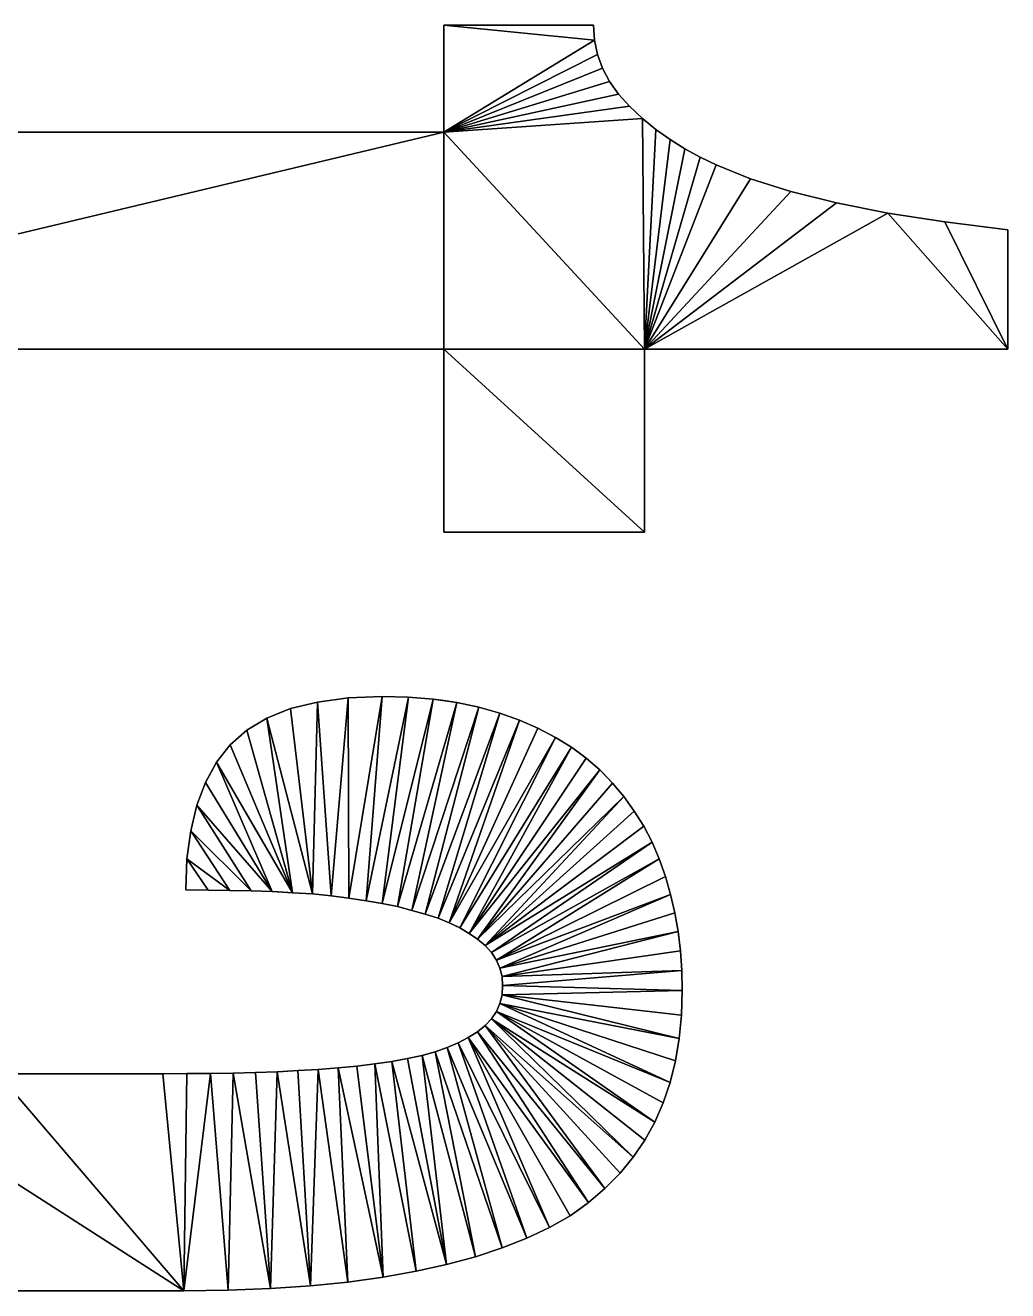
# Model space of a CAD drawing. Header units: inches. Extents: x 62 to 1153, y 3 to 780.
# Drawn here: x 408.685 to 412, y 203.365 to 207.632 of the extents above; entities that cross this region are included whole.
import ezdxf

# ---------------------------------------------------------------- set-up
doc = ezdxf.new("R2010")
doc.units = ezdxf.units.IN
doc.header["$MEASUREMENT"] = 0
doc.layers.add('ConstLine', color=6, linetype='Continuous')
doc.layers.add('ObjLayer', color=2, linetype='Continuous')

msp = doc.modelspace()

# ---------------------------------------------------------------- linework, layer by layer
at = {"layer": 'ConstLine'}
for points in [[(410.6029, 207.6316, 5), (410.6029, 207.6316, 4), (410.0969, 207.6316, 5)], [(410.0969, 207.6316, 4), (410.0969, 207.6316, 5), (410.6029, 207.6316, 4)], [(410.0969, 207.6316, 4), (410.0969, 207.2716, 4), (410.0969, 207.2716, 5)], [(410.0969, 207.6316, 4), (410.0969, 207.2716, 5), (410.0969, 207.6316, 5)], [(410.6029, 207.6316, 5), (410.0969, 207.6316, 5), (410.6059, 207.5816, 5)], [(410.0969, 207.6316, 5), (410.0969, 207.2716, 5), (410.6059, 207.5816, 5)], [(410.6029, 207.6316, 4), (410.6029, 207.6316, 5), (410.6059, 207.5816, 5)], [(410.6029, 207.6316, 4), (410.6059, 207.5816, 5), (410.6059, 207.5816, 4)], [(410.6159, 207.5336, 5), (410.6059, 207.5816, 5), (410.0969, 207.2716, 5)], [(410.6059, 207.5816, 4), (410.6059, 207.5816, 5), (410.6159, 207.5336, 5)], [(410.6059, 207.5816, 4), (410.6159, 207.5336, 5), (410.6159, 207.5336, 4)], [(410.6159, 207.5336, 5), (410.0969, 207.2716, 5), (410.6329, 207.4876, 5)], [(410.6159, 207.5336, 4), (410.6159, 207.5336, 5), (410.6329, 207.4876, 5)], [(410.6159, 207.5336, 4), (410.6329, 207.4876, 5), (410.6329, 207.4876, 4)], [(410.6329, 207.4876, 5), (410.0969, 207.2716, 5), (410.6569, 207.4426, 5)], [(410.6329, 207.4876, 4), (410.6329, 207.4876, 5), (410.6569, 207.4426, 5)], [(410.6329, 207.4876, 4), (410.6569, 207.4426, 5), (410.6569, 207.4426, 4)], [(410.6569, 207.4426, 5), (410.0969, 207.2716, 5), (410.6869, 207.3996, 5)], [(410.6569, 207.4426, 4), (410.6569, 207.4426, 5), (410.6869, 207.3996, 5)], [(410.6569, 207.4426, 4), (410.6869, 207.3996, 5), (410.6869, 207.3996, 4)], [(410.6869, 207.3996, 5), (410.0969, 207.2716, 5), (410.7239, 207.3586, 5)], [(410.6869, 207.3996, 4), (410.6869, 207.3996, 5), (410.7239, 207.3586, 5)], [(410.6869, 207.3996, 4), (410.7239, 207.3586, 5), (410.7239, 207.3586, 4)], [(410.7239, 207.3586, 5), (410.0969, 207.2716, 5), (410.7679, 207.3176, 5)], [(410.7679, 207.3176, 4), (410.7239, 207.3586, 4), (410.7239, 207.3586, 5)], [(410.7679, 207.3176, 4), (410.7239, 207.3586, 5), (410.7679, 207.3176, 5)], [(410.7739, 206.5396, 5), (410.7679, 207.3176, 5), (410.0969, 207.2716, 5)], [(410.8129, 207.2806, 4), (410.7679, 207.3176, 4), (410.7679, 207.3176, 5)], [(410.8129, 207.2806, 4), (410.7679, 207.3176, 5), (410.8129, 207.2806, 5)], [(410.8129, 207.2806, 5), (410.7679, 207.3176, 5), (410.7739, 206.5396, 5)], [(406.9249, 207.2716, 5), (410.0969, 207.2716, 5), (406.9249, 207.2716, 4)], [(410.0969, 207.2716, 4), (406.9249, 207.2716, 4), (410.0969, 207.2716, 5)], [(407.0319, 206.5396, 5), (410.0969, 207.2716, 5), (406.9249, 207.2716, 5)], [(410.0969, 206.5396, 5), (410.0969, 207.2716, 5), (407.0319, 206.5396, 5)], [(410.7739, 206.5396, 5), (410.0969, 207.2716, 5), (410.0969, 206.5396, 5)], [(410.8609, 207.2466, 5), (410.8129, 207.2806, 5), (410.7739, 206.5396, 5)], [(410.8609, 207.2466, 4), (410.8129, 207.2806, 4), (410.8129, 207.2806, 5)], [(410.8609, 207.2466, 4), (410.8129, 207.2806, 5), (410.8609, 207.2466, 5)], [(410.9109, 207.2146, 5), (410.8609, 207.2466, 5), (410.7739, 206.5396, 5)], [(410.9619, 207.1866, 5), (410.9109, 207.2146, 5), (410.7739, 206.5396, 5)], [(410.9109, 207.2146, 4), (410.8609, 207.2466, 4), (410.8609, 207.2466, 5)], [(410.9109, 207.2146, 4), (410.8609, 207.2466, 5), (410.9109, 207.2146, 5)], [(410.9619, 207.1866, 4), (410.9109, 207.2146, 4), (410.9109, 207.2146, 5)], [(410.9619, 207.1866, 4), (410.9109, 207.2146, 5), (410.9619, 207.1866, 5)], [(411.0159, 207.1606, 5), (410.9619, 207.1866, 5), (410.7739, 206.5396, 5)], [(411.0159, 207.1606, 4), (410.9619, 207.1866, 4), (410.9619, 207.1866, 5)], [(411.0159, 207.1606, 4), (410.9619, 207.1866, 5), (411.0159, 207.1606, 5)], [(411.1319, 207.1136, 5), (411.0159, 207.1606, 5), (410.7739, 206.5396, 5)], [(411.1319, 207.1136, 4), (411.0159, 207.1606, 4), (411.0159, 207.1606, 5)], [(411.1319, 207.1136, 4), (411.0159, 207.1606, 5), (411.1319, 207.1136, 5)], [(411.2679, 207.0716, 5), (411.1319, 207.1136, 5), (410.7739, 206.5396, 5)], [(411.2679, 207.0716, 4), (411.1319, 207.1136, 4), (411.1319, 207.1136, 5)], [(411.2679, 207.0716, 4), (411.1319, 207.1136, 5), (411.2679, 207.0716, 5)], [(411.4219, 207.0326, 5), (411.2679, 207.0716, 5), (410.7739, 206.5396, 5)], [(411.4219, 207.0326, 4), (411.2679, 207.0716, 4), (411.2679, 207.0716, 5)], [(411.4219, 207.0326, 4), (411.2679, 207.0716, 5), (411.4219, 207.0326, 5)], [(411.5959, 206.9986, 5), (411.4219, 207.0326, 5), (410.7739, 206.5396, 5)], [(411.9999, 206.5396, 5), (411.5959, 206.9986, 5), (410.7739, 206.5396, 5)], [(411.5959, 206.9986, 4), (411.4219, 207.0326, 4), (411.4219, 207.0326, 5)], [(411.5959, 206.9986, 4), (411.4219, 207.0326, 5), (411.5959, 206.9986, 5)], [(411.7879, 206.9686, 4), (411.5959, 206.9986, 4), (411.5959, 206.9986, 5)], [(411.7879, 206.9686, 4), (411.5959, 206.9986, 5), (411.7879, 206.9686, 5)], [(411.7879, 206.9686, 5), (411.5959, 206.9986, 5), (411.9999, 206.5396, 5)], [(411.9999, 206.9416, 4), (411.7879, 206.9686, 4), (411.7879, 206.9686, 5)], [(411.9999, 206.9416, 4), (411.7879, 206.9686, 5), (411.9999, 206.9416, 5)], [(411.9999, 206.5396, 5), (411.9999, 206.9416, 5), (411.7879, 206.9686, 5)], [(411.9999, 206.9416, 4), (411.9999, 206.9416, 5), (411.9999, 206.5396, 5)], [(411.9999, 206.9416, 4), (411.9999, 206.5396, 5), (411.9999, 206.5396, 4)], [(410.0969, 206.5396, 4), (410.0969, 206.5396, 5), (407.0319, 206.5396, 5)], [(407.0319, 206.5396, 5), (407.0319, 206.5396, 4), (410.0969, 206.5396, 4)], [(410.0969, 205.9226, 5), (410.0969, 206.5396, 5), (410.0969, 205.9226, 4)], [(410.0969, 206.5396, 4), (410.0969, 205.9226, 4), (410.0969, 206.5396, 5)], [(410.0969, 206.5396, 5), (410.0969, 205.9226, 5), (410.7739, 205.9226, 5)], [(410.7739, 205.9226, 5), (410.7739, 206.5396, 5), (410.0969, 206.5396, 5)], [(410.7739, 206.5396, 4), (411.9999, 206.5396, 4), (411.9999, 206.5396, 5)], [(410.7739, 206.5396, 4), (411.9999, 206.5396, 5), (410.7739, 206.5396, 5)], [(410.7739, 206.5396, 4), (410.7739, 206.5396, 5), (410.7739, 205.9226, 5)], [(410.7739, 206.5396, 4), (410.7739, 205.9226, 5), (410.7739, 205.9226, 4)], [(410.7739, 205.9226, 4), (410.7739, 205.9226, 5), (410.0969, 205.9226, 5)], [(410.0969, 205.9226, 5), (410.0969, 205.9226, 4), (410.7739, 205.9226, 4)], [(409.6709, 205.3496, 4), (409.5799, 205.3276, 4), (409.5799, 205.3276, 5)], [(409.6709, 205.3496, 4), (409.5799, 205.3276, 5), (409.6709, 205.3496, 5)], [(409.5799, 205.3276, 5), (409.6549, 204.7026, 5), (409.6709, 205.3496, 5)], [(409.6549, 204.7026, 5), (409.7169, 204.6966, 5), (409.6709, 205.3496, 5)], [(409.7749, 205.3636, 4), (409.6709, 205.3496, 4), (409.6709, 205.3496, 5)], [(409.7749, 205.3636, 4), (409.6709, 205.3496, 5), (409.7749, 205.3636, 5)], [(409.6709, 205.3496, 5), (409.7169, 204.6966, 5), (409.7749, 205.3636, 5)], [(409.7169, 204.6966, 5), (409.7769, 204.6886, 5), (409.7749, 205.3636, 5)], [(409.8899, 205.3686, 4), (409.7749, 205.3636, 4), (409.7749, 205.3636, 5)], [(409.8899, 205.3686, 4), (409.7749, 205.3636, 5), (409.8899, 205.3686, 5)], [(409.8899, 205.3686, 5), (409.7749, 205.3636, 5), (409.7769, 204.6886, 5)], [(409.7769, 204.6886, 5), (409.8349, 204.6796, 5), (409.8899, 205.3686, 5)], [(409.9779, 205.3656, 5), (409.8899, 205.3686, 5), (409.8349, 204.6796, 5)], [(409.8349, 204.6796, 5), (409.8889, 204.6706, 5), (409.9779, 205.3656, 5)], [(410.0619, 205.3596, 5), (409.9779, 205.3656, 5), (409.8889, 204.6706, 5)], [(409.8889, 204.6706, 5), (409.9409, 204.6596, 5), (410.0619, 205.3596, 5)], [(409.9779, 205.3656, 4), (409.8899, 205.3686, 4), (409.8899, 205.3686, 5)], [(409.9779, 205.3656, 4), (409.8899, 205.3686, 5), (409.9779, 205.3656, 5)], [(410.1409, 205.3486, 5), (410.0619, 205.3596, 5), (409.9409, 204.6596, 5)], [(409.9409, 204.6596, 5), (409.9899, 204.6466, 5), (410.1409, 205.3486, 5)], [(410.0619, 205.3596, 4), (409.9779, 205.3656, 4), (409.9779, 205.3656, 5)], [(410.0619, 205.3596, 4), (409.9779, 205.3656, 5), (410.0619, 205.3596, 5)], [(410.2159, 205.3326, 5), (410.1409, 205.3486, 5), (409.9899, 204.6466, 5)], [(409.9899, 204.6466, 5), (410.0349, 204.6346, 5), (410.2159, 205.3326, 5)], [(410.2869, 205.3126, 5), (410.2159, 205.3326, 5), (410.0349, 204.6346, 5)], [(410.0969, 205.3548, 4), (410.0619, 205.3596, 4), (410.0619, 205.3596, 5)], [(410.0619, 205.3596, 5), (410.1409, 205.3486, 5), (410.0969, 205.3548, 4)], [(410.1409, 205.3486, 4), (410.0969, 205.3548, 4), (410.1409, 205.3486, 5)], [(410.2159, 205.3326, 4), (410.1409, 205.3486, 4), (410.1409, 205.3486, 5)], [(410.2159, 205.3326, 4), (410.1409, 205.3486, 5), (410.2159, 205.3326, 5)], [(410.2869, 205.3126, 4), (410.2159, 205.3326, 4), (410.2159, 205.3326, 5)], [(410.2869, 205.3126, 4), (410.2159, 205.3326, 5), (410.2869, 205.3126, 5)], [(409.4999, 205.2956, 4), (409.4329, 205.2546, 4), (409.4329, 205.2546, 5)], [(409.4999, 205.2956, 4), (409.4329, 205.2546, 5), (409.4999, 205.2956, 5)], [(409.4999, 205.2956, 5), (409.4329, 205.2546, 5), (409.5869, 204.7066, 5)], [(409.5389, 205.3112, 4), (409.4999, 205.2956, 5), (409.5799, 205.3276, 5)], [(409.5799, 205.3276, 5), (409.4999, 205.2956, 5), (409.6549, 204.7026, 5)], [(409.5389, 205.3112, 4), (409.4999, 205.2956, 4), (409.4999, 205.2956, 5)], [(409.5869, 204.7066, 5), (409.6549, 204.7026, 5), (409.4999, 205.2956, 5)], [(409.5799, 205.3276, 4), (409.5389, 205.3112, 4), (409.5799, 205.3276, 5)], [(410.0349, 204.6346, 5), (410.0779, 204.6206, 5), (410.2869, 205.3126, 5)], [(410.3529, 205.2886, 5), (410.2869, 205.3126, 5), (410.0779, 204.6206, 5)], [(410.0779, 204.6206, 5), (410.1159, 204.6056, 5), (410.3529, 205.2886, 5)], [(410.4149, 205.2616, 5), (410.3529, 205.2886, 5), (410.1159, 204.6056, 5)], [(410.3529, 205.2886, 4), (410.2869, 205.3126, 4), (410.2869, 205.3126, 5)], [(410.3529, 205.2886, 4), (410.2869, 205.3126, 5), (410.3529, 205.2886, 5)], [(410.4149, 205.2616, 4), (410.3529, 205.2886, 4), (410.3529, 205.2886, 5)], [(410.4149, 205.2616, 4), (410.3529, 205.2886, 5), (410.4149, 205.2616, 5)], [(409.4329, 205.2546, 4), (409.3769, 205.2056, 4), (409.3769, 205.2056, 5)], [(409.4329, 205.2546, 4), (409.3769, 205.2056, 5), (409.4329, 205.2546, 5)], [(409.4329, 205.2546, 5), (409.3769, 205.2056, 5), (409.5869, 204.7066, 5)], [(410.4739, 205.2306, 5), (410.4149, 205.2616, 5), (410.1159, 204.6056, 5)], [(410.4739, 205.2306, 4), (410.4149, 205.2616, 4), (410.4149, 205.2616, 5)], [(410.4739, 205.2306, 4), (410.4149, 205.2616, 5), (410.4739, 205.2306, 5)], [(409.3769, 205.2056, 4), (409.3309, 205.1466, 4), (409.3309, 205.1466, 5)], [(409.3769, 205.2056, 4), (409.3309, 205.1466, 5), (409.3769, 205.2056, 5)], [(409.3769, 205.2056, 5), (409.3309, 205.1466, 5), (409.5869, 204.7066, 5)], [(410.1159, 204.6056, 5), (410.1509, 204.5886, 5), (410.4739, 205.2306, 5)], [(410.5279, 205.1976, 5), (410.4739, 205.2306, 5), (410.1509, 204.5886, 5)], [(410.5279, 205.1976, 4), (410.4739, 205.2306, 4), (410.4739, 205.2306, 5)], [(410.5279, 205.1976, 4), (410.4739, 205.2306, 5), (410.5279, 205.1976, 5)], [(410.1509, 204.5886, 5), (410.1829, 204.5696, 5), (410.5279, 205.1976, 5)], [(410.5779, 205.1606, 5), (410.5279, 205.1976, 5), (410.1829, 204.5696, 5)], [(410.6239, 205.1206, 5), (410.5779, 205.1606, 5), (410.1829, 204.5696, 5)], [(410.5629, 205.1717, 4), (410.5279, 205.1976, 4), (410.5279, 205.1976, 5)], [(410.5629, 205.1717, 4), (410.5279, 205.1976, 5), (410.5779, 205.1606, 5)], [(410.5779, 205.1606, 4), (410.5629, 205.1717, 4), (410.5779, 205.1606, 5)], [(410.6239, 205.1206, 4), (410.5779, 205.1606, 4), (410.5779, 205.1606, 5)], [(410.6239, 205.1206, 4), (410.5779, 205.1606, 5), (410.6239, 205.1206, 5)], [(409.2939, 205.0786, 5), (409.3309, 205.1466, 5), (409.3124, 205.1126, 4)], [(409.3309, 205.1466, 5), (409.2939, 205.0786, 5), (409.5179, 204.7106, 5)], [(409.3309, 205.1466, 4), (409.3124, 205.1126, 4), (409.3309, 205.1466, 5)], [(409.5179, 204.7106, 5), (409.5869, 204.7066, 5), (409.3309, 205.1466, 5)], [(410.1829, 204.5696, 5), (410.2109, 204.5496, 5), (410.6239, 205.1206, 5)], [(410.6669, 205.0766, 5), (410.6239, 205.1206, 5), (410.2109, 204.5496, 5)], [(410.6239, 205.1206, 4), (410.6239, 205.1206, 5), (410.6317, 205.1126, 4)], [(410.6239, 205.1206, 5), (410.6669, 205.0766, 5), (410.6317, 205.1126, 4)], [(409.2939, 205.0786, 4), (409.2639, 205.0016, 4), (409.2639, 205.0016, 5)], [(409.2939, 205.0786, 4), (409.2639, 205.0016, 5), (409.2939, 205.0786, 5)], [(409.2939, 205.0786, 5), (409.2639, 205.0016, 5), (409.5179, 204.7106, 5)], [(409.3124, 205.1126, 4), (409.2939, 205.0786, 4), (409.2939, 205.0786, 5)], [(410.7049, 205.0306, 5), (410.6669, 205.0766, 5), (410.2109, 204.5496, 5)], [(410.6669, 205.0766, 4), (410.6317, 205.1126, 4), (410.6669, 205.0766, 5)], [(410.6669, 205.0766, 4), (410.6669, 205.0766, 5), (410.7049, 205.0306, 5)], [(410.6669, 205.0766, 4), (410.7049, 205.0306, 5), (410.7049, 205.0306, 4)], [(410.2109, 204.5496, 5), (410.2369, 204.5286, 5), (410.7049, 205.0306, 5)], [(410.7399, 204.9816, 5), (410.7049, 205.0306, 5), (410.2369, 204.5286, 5)], [(410.7049, 205.0306, 4), (410.7049, 205.0306, 5), (410.7399, 204.9816, 5)], [(410.7049, 205.0306, 4), (410.7399, 204.9816, 5), (410.7399, 204.9816, 4)], [(409.2639, 205.0016, 4), (409.2439, 204.9156, 4), (409.2439, 204.9156, 5)], [(409.2639, 205.0016, 4), (409.2439, 204.9156, 5), (409.2639, 205.0016, 5)], [(409.2639, 205.0016, 5), (409.2439, 204.9156, 5), (409.4479, 204.7126, 5)], [(409.4479, 204.7126, 5), (409.5179, 204.7106, 5), (409.2639, 205.0016, 5)], [(410.7719, 204.9306, 5), (410.7399, 204.9816, 5), (410.2369, 204.5286, 5)], [(410.7399, 204.9816, 4), (410.7399, 204.9816, 5), (410.7719, 204.9306, 5)], [(410.7399, 204.9816, 4), (410.7719, 204.9306, 5), (410.7719, 204.9306, 4)], [(409.2439, 204.9156, 4), (409.2309, 204.8206, 4), (409.2309, 204.8206, 5)], [(409.2439, 204.9156, 4), (409.2309, 204.8206, 5), (409.2439, 204.9156, 5)], [(409.2439, 204.9156, 5), (409.2309, 204.8206, 5), (409.3759, 204.7146, 5)], [(409.3759, 204.7146, 5), (409.4479, 204.7126, 5), (409.2439, 204.9156, 5)], [(410.7999, 204.8766, 5), (410.7719, 204.9306, 5), (410.2369, 204.5286, 5)], [(410.7719, 204.9306, 4), (410.7719, 204.9306, 5), (410.7999, 204.8766, 5)], [(410.7719, 204.9306, 4), (410.7999, 204.8766, 5), (410.7999, 204.8766, 4)], [(410.2369, 204.5286, 5), (410.2579, 204.5046, 5), (410.7999, 204.8766, 5)], [(410.8239, 204.8206, 5), (410.7999, 204.8766, 5), (410.2579, 204.5046, 5)], [(410.7999, 204.8766, 4), (410.7999, 204.8766, 5), (410.8239, 204.8206, 5)], [(410.7999, 204.8766, 4), (410.8239, 204.8206, 5), (410.8239, 204.8206, 4)], [(409.2309, 204.8206, 4), (409.2269, 204.7166, 4), (409.2269, 204.7166, 5)], [(409.2309, 204.8206, 4), (409.2269, 204.7166, 5), (409.2309, 204.8206, 5)], [(409.2269, 204.7166, 5), (409.3019, 204.7156, 5), (409.2309, 204.8206, 5)], [(409.3019, 204.7156, 5), (409.3759, 204.7146, 5), (409.2309, 204.8206, 5)], [(410.2579, 204.5046, 5), (410.2749, 204.4796, 5), (410.8239, 204.8206, 5)], [(410.8449, 204.7616, 5), (410.8239, 204.8206, 5), (410.2749, 204.4796, 5)], [(410.8239, 204.8206, 4), (410.8239, 204.8206, 5), (410.8449, 204.7616, 5)], [(410.8239, 204.8206, 4), (410.8449, 204.7616, 5), (410.8449, 204.7616, 4)], [(410.8619, 204.7006, 5), (410.8449, 204.7616, 5), (410.2749, 204.4796, 5)], [(410.8449, 204.7616, 4), (410.8449, 204.7616, 5), (410.8619, 204.7006, 5)], [(410.8449, 204.7616, 4), (410.8619, 204.7006, 5), (410.8619, 204.7006, 4)], [(409.3019, 204.7156, 4), (409.3019, 204.7156, 5), (409.2269, 204.7166, 5)], [(409.3019, 204.7156, 4), (409.2269, 204.7166, 5), (409.2269, 204.7166, 4)], [(409.3759, 204.7146, 4), (409.3759, 204.7146, 5), (409.3019, 204.7156, 5)], [(409.3759, 204.7146, 4), (409.3019, 204.7156, 5), (409.3019, 204.7156, 4)], [(409.4479, 204.7126, 4), (409.4479, 204.7126, 5), (409.3759, 204.7146, 5)], [(409.4479, 204.7126, 4), (409.3759, 204.7146, 5), (409.3759, 204.7146, 4)], [(409.5179, 204.7106, 4), (409.5179, 204.7106, 5), (409.4479, 204.7126, 5)], [(409.5179, 204.7106, 4), (409.4479, 204.7126, 5), (409.4479, 204.7126, 4)], [(409.5179, 204.7106, 4), (409.5389, 204.7094, 4), (409.5179, 204.7106, 5)], [(409.5869, 204.7066, 5), (409.5179, 204.7106, 5), (409.5389, 204.7094, 4)], [(409.5869, 204.7066, 4), (409.5869, 204.7066, 5), (409.5389, 204.7094, 4)], [(409.6549, 204.7026, 4), (409.6549, 204.7026, 5), (409.5869, 204.7066, 5)], [(409.6549, 204.7026, 4), (409.5869, 204.7066, 5), (409.5869, 204.7066, 4)], [(409.7169, 204.6966, 4), (409.7169, 204.6966, 5), (409.6549, 204.7026, 5)], [(409.7169, 204.6966, 4), (409.6549, 204.7026, 5), (409.6549, 204.7026, 4)], [(409.7769, 204.6886, 4), (409.7769, 204.6886, 5), (409.7169, 204.6966, 5)], [(409.7769, 204.6886, 4), (409.7169, 204.6966, 5), (409.7169, 204.6966, 4)], [(409.8349, 204.6796, 4), (409.8349, 204.6796, 5), (409.7769, 204.6886, 5)], [(409.8349, 204.6796, 4), (409.7769, 204.6886, 5), (409.7769, 204.6886, 4)], [(410.2749, 204.4796, 5), (410.2869, 204.4526, 5), (410.8619, 204.7006, 5)], [(410.8619, 204.7006, 5), (410.2869, 204.4526, 5), (410.8769, 204.6386, 5)], [(410.8619, 204.7006, 4), (410.8619, 204.7006, 5), (410.8769, 204.6386, 5)], [(410.8619, 204.7006, 4), (410.8769, 204.6386, 5), (410.8769, 204.6386, 4)], [(409.8889, 204.6706, 4), (409.8889, 204.6706, 5), (409.8349, 204.6796, 5)], [(409.8889, 204.6706, 4), (409.8349, 204.6796, 5), (409.8349, 204.6796, 4)], [(409.9409, 204.6596, 4), (409.9409, 204.6596, 5), (409.8889, 204.6706, 5)], [(409.9409, 204.6596, 4), (409.8889, 204.6706, 5), (409.8889, 204.6706, 4)], [(409.9899, 204.6466, 4), (409.9899, 204.6466, 5), (409.9409, 204.6596, 5)], [(409.9899, 204.6466, 4), (409.9409, 204.6596, 5), (409.9409, 204.6596, 4)], [(410.0349, 204.6346, 4), (410.0349, 204.6346, 5), (409.9899, 204.6466, 5)], [(410.0349, 204.6346, 4), (409.9899, 204.6466, 5), (409.9899, 204.6466, 4)], [(410.0779, 204.6206, 4), (410.0779, 204.6206, 5), (410.0349, 204.6346, 5)], [(410.0779, 204.6206, 4), (410.0349, 204.6346, 5), (410.0349, 204.6346, 4)], [(410.1159, 204.6056, 4), (410.1159, 204.6056, 5), (410.0779, 204.6206, 5)], [(410.1159, 204.6056, 4), (410.0779, 204.6206, 5), (410.0779, 204.6206, 4)], [(410.1159, 204.6056, 4), (410.1261, 204.6006, 4), (410.1159, 204.6056, 5)], [(410.1509, 204.5886, 5), (410.1159, 204.6056, 5), (410.1261, 204.6006, 4)], [(410.8879, 204.5756, 5), (410.8769, 204.6386, 5), (410.2869, 204.4526, 5)], [(410.8769, 204.6386, 4), (410.8769, 204.6386, 5), (410.8835, 204.6006, 4)], [(410.8769, 204.6386, 5), (410.8879, 204.5756, 5), (410.8835, 204.6006, 4)], [(410.1509, 204.5886, 4), (410.1509, 204.5886, 5), (410.1261, 204.6006, 4)], [(410.1829, 204.5696, 4), (410.1829, 204.5696, 5), (410.1509, 204.5886, 5)], [(410.1829, 204.5696, 4), (410.1509, 204.5886, 5), (410.1509, 204.5886, 4)], [(410.1829, 204.5696, 5), (410.1829, 204.5696, 4), (410.2109, 204.5496, 5)], [(410.2109, 204.5496, 5), (410.1829, 204.5696, 4), (410.2109, 204.5496, 4)], [(410.2939, 204.4246, 5), (410.8879, 204.5756, 5), (410.2869, 204.4526, 5)], [(410.8959, 204.5106, 5), (410.8879, 204.5756, 5), (410.2939, 204.4246, 5)], [(410.8879, 204.5756, 4), (410.8835, 204.6006, 4), (410.8879, 204.5756, 5)], [(410.8879, 204.5756, 4), (410.8879, 204.5756, 5), (410.8959, 204.5106, 5)], [(410.8879, 204.5756, 4), (410.8959, 204.5106, 5), (410.8959, 204.5106, 4)], [(410.2369, 204.5286, 5), (410.2109, 204.5496, 5), (410.2109, 204.5496, 4)], [(410.2369, 204.5286, 4), (410.2369, 204.5286, 5), (410.2109, 204.5496, 4)], [(410.2579, 204.5046, 5), (410.2369, 204.5286, 5), (410.2579, 204.5046, 4)], [(410.2369, 204.5286, 4), (410.2579, 204.5046, 4), (410.2369, 204.5286, 5)], [(410.2749, 204.4796, 4), (410.2749, 204.4796, 5), (410.2579, 204.5046, 5)], [(410.2579, 204.5046, 4), (410.2749, 204.4796, 4), (410.2579, 204.5046, 5)], [(410.2749, 204.4796, 4), (410.2869, 204.4526, 5), (410.2749, 204.4796, 5)], [(410.2749, 204.4796, 4), (410.2869, 204.4526, 4), (410.2869, 204.4526, 5)], [(410.8959, 204.5106, 5), (410.2939, 204.4246, 5), (410.8999, 204.4446, 5)], [(410.8959, 204.5106, 4), (410.8959, 204.5106, 5), (410.8999, 204.4446, 5)], [(410.8959, 204.5106, 4), (410.8999, 204.4446, 5), (410.8999, 204.4446, 4)], [(410.2939, 204.4246, 5), (410.2869, 204.4526, 5), (410.2939, 204.4246, 4)], [(410.2869, 204.4526, 4), (410.2939, 204.4246, 4), (410.2869, 204.4526, 5)], [(410.2959, 204.3936, 5), (410.8999, 204.4446, 5), (410.2939, 204.4246, 5)], [(410.8999, 204.4446, 5), (410.2959, 204.3936, 5), (410.9019, 204.3766, 5)], [(410.8999, 204.4446, 4), (410.8999, 204.4446, 5), (410.9019, 204.3766, 5)], [(410.8999, 204.4446, 4), (410.9019, 204.3766, 5), (410.9019, 204.3766, 4)], [(410.2959, 204.3936, 4), (410.2959, 204.3936, 5), (410.2939, 204.4246, 5)], [(410.2939, 204.4246, 4), (410.2959, 204.3936, 4), (410.2939, 204.4246, 5)], [(410.2939, 204.3626, 5), (410.2959, 204.3936, 5), (410.2939, 204.3626, 4)], [(410.2959, 204.3936, 4), (410.2939, 204.3626, 4), (410.2959, 204.3936, 5)], [(410.2939, 204.3626, 5), (410.9019, 204.3766, 5), (410.2959, 204.3936, 5)], [(410.2939, 204.3626, 5), (410.2895, 204.3446, 4), (410.2869, 204.3336, 5)], [(410.2939, 204.3626, 5), (410.2869, 204.3336, 5), (410.8919, 204.2146, 5)], [(410.2939, 204.3626, 4), (410.2895, 204.3446, 4), (410.2939, 204.3626, 5)], [(410.9019, 204.3766, 5), (410.2939, 204.3626, 5), (410.8989, 204.2936, 5)], [(410.8989, 204.2936, 5), (410.2939, 204.3626, 5), (410.8919, 204.2146, 5)], [(410.9019, 204.3766, 4), (410.9019, 204.3766, 5), (410.8989, 204.2936, 5)], [(410.9019, 204.3766, 4), (410.8989, 204.2936, 5), (410.8989, 204.2936, 4)], [(410.2749, 204.3066, 4), (410.2579, 204.2816, 5), (410.2749, 204.3066, 5)], [(410.2749, 204.3066, 4), (410.2579, 204.2816, 4), (410.2579, 204.2816, 5)], [(410.2579, 204.2816, 5), (410.8089, 203.9326, 5), (410.2749, 204.3066, 5)], [(410.2869, 204.3336, 5), (410.2869, 204.3336, 4), (410.2749, 204.3066, 5)], [(410.2749, 204.3066, 4), (410.2749, 204.3066, 5), (410.2869, 204.3336, 4)], [(410.2869, 204.3336, 5), (410.2749, 204.3066, 5), (410.8609, 204.0666, 5)], [(410.8379, 203.9986, 5), (410.2749, 204.3066, 5), (410.8089, 203.9326, 5)], [(410.8609, 204.0666, 5), (410.2749, 204.3066, 5), (410.8379, 203.9986, 5)], [(410.2869, 204.3336, 4), (410.2869, 204.3336, 5), (410.2895, 204.3446, 4)], [(410.8789, 204.1396, 5), (410.8919, 204.2146, 5), (410.2869, 204.3336, 5)], [(410.8609, 204.0666, 5), (410.8789, 204.1396, 5), (410.2869, 204.3336, 5)], [(410.2369, 204.2586, 4), (410.2369, 204.2586, 5), (410.2579, 204.2816, 5)], [(410.2579, 204.2816, 4), (410.2369, 204.2586, 4), (410.2579, 204.2816, 5)], [(410.2369, 204.2586, 5), (410.7359, 203.8146, 5), (410.2579, 204.2816, 5)], [(410.7759, 203.8726, 5), (410.2579, 204.2816, 5), (410.7359, 203.8146, 5)], [(410.8089, 203.9326, 5), (410.2579, 204.2816, 5), (410.7759, 203.8726, 5)], [(410.8989, 204.2936, 4), (410.8989, 204.2936, 5), (410.8919, 204.2146, 5)], [(410.8989, 204.2936, 4), (410.8919, 204.2146, 5), (410.8919, 204.2146, 4)], [(410.1459, 204.2006, 4), (410.1459, 204.2006, 5), (410.1799, 204.2186, 5)], [(410.1799, 204.2186, 4), (410.1459, 204.2006, 4), (410.1799, 204.2186, 5)], [(410.1799, 204.2186, 5), (410.1459, 204.2006, 5), (410.4539, 203.5776, 5)], [(410.2109, 204.2376, 4), (410.1799, 204.2186, 5), (410.2109, 204.2376, 5)], [(410.1799, 204.2186, 5), (410.2109, 204.2376, 4), (410.1799, 204.2186, 4)], [(410.2109, 204.2376, 5), (410.1799, 204.2186, 5), (410.5859, 203.6616, 5)], [(410.4539, 203.5776, 5), (410.5239, 203.6176, 5), (410.1799, 204.2186, 5)], [(410.5239, 203.6176, 5), (410.5859, 203.6616, 5), (410.1799, 204.2186, 5)], [(410.2369, 204.2586, 4), (410.2109, 204.2376, 4), (410.2369, 204.2586, 5)], [(410.2109, 204.2376, 5), (410.2369, 204.2586, 5), (410.2109, 204.2376, 4)], [(410.2369, 204.2586, 5), (410.2109, 204.2376, 5), (410.6409, 203.7096, 5)], [(410.5859, 203.6616, 5), (410.6409, 203.7096, 5), (410.2109, 204.2376, 5)], [(410.7359, 203.8146, 5), (410.2369, 204.2586, 5), (410.6919, 203.7606, 5)], [(410.6409, 203.7096, 5), (410.6919, 203.7606, 5), (410.2369, 204.2586, 5)], [(410.1089, 204.1846, 4), (410.0679, 204.1706, 5), (410.1089, 204.1846, 5)], [(410.1089, 204.1846, 4), (410.0679, 204.1706, 4), (410.0679, 204.1706, 5)], [(410.1089, 204.1846, 5), (410.0679, 204.1706, 5), (410.2939, 203.5086, 5)], [(410.1459, 204.2006, 4), (410.1089, 204.1846, 4), (410.1459, 204.2006, 5)], [(410.1089, 204.1846, 5), (410.1459, 204.2006, 5), (410.1089, 204.1846, 4)], [(410.1459, 204.2006, 5), (410.1089, 204.1846, 5), (410.3779, 203.5416, 5)], [(410.2939, 203.5086, 5), (410.3779, 203.5416, 5), (410.1089, 204.1846, 5)], [(410.3779, 203.5416, 5), (410.4539, 203.5776, 5), (410.1459, 204.2006, 5)], [(410.8919, 204.2146, 4), (410.8919, 204.2146, 5), (410.8789, 204.1396, 5)], [(410.8919, 204.2146, 4), (410.8789, 204.1396, 5), (410.8789, 204.1396, 4)], [(409.9219, 204.1376, 4), (409.8649, 204.1296, 4), (409.8649, 204.1296, 5)], [(409.9219, 204.1376, 4), (409.8649, 204.1296, 5), (409.9219, 204.1376, 5)], [(409.9219, 204.1376, 5), (409.8649, 204.1296, 5), (410.0039, 203.4306, 5)], [(409.9749, 204.1476, 4), (409.9219, 204.1376, 4), (409.9219, 204.1376, 5)], [(409.9749, 204.1476, 4), (409.9219, 204.1376, 5), (409.9749, 204.1476, 5)], [(409.9749, 204.1476, 5), (409.9219, 204.1376, 5), (410.1069, 203.4526, 5)], [(410.0039, 203.4306, 5), (410.1069, 203.4526, 5), (409.9219, 204.1376, 5)], [(410.0239, 204.1576, 4), (409.9749, 204.1476, 4), (409.9749, 204.1476, 5)], [(410.0239, 204.1576, 4), (409.9749, 204.1476, 5), (410.0239, 204.1576, 5)], [(410.0239, 204.1576, 5), (409.9749, 204.1476, 5), (410.1069, 203.4526, 5)], [(410.0239, 204.1576, 5), (410.0679, 204.1706, 5), (410.0509, 204.1656, 4)], [(410.0679, 204.1706, 5), (410.0239, 204.1576, 5), (410.2039, 203.4786, 5)], [(410.0239, 204.1576, 4), (410.0239, 204.1576, 5), (410.0509, 204.1656, 4)], [(410.1069, 203.4526, 5), (410.2039, 203.4786, 5), (410.0239, 204.1576, 5)], [(410.0679, 204.1706, 4), (410.0509, 204.1656, 4), (410.0679, 204.1706, 5)], [(410.2039, 203.4786, 5), (410.2939, 203.5086, 5), (410.0679, 204.1706, 5)], [(410.8609, 204.0666, 5), (410.8663, 204.0886, 4), (410.8789, 204.1396, 5)], [(410.8789, 204.1396, 4), (410.8789, 204.1396, 5), (410.8663, 204.0886, 4)], [(406.6969, 203.3646, 5), (409.2199, 203.3646, 5), (408.0789, 204.0956, 5)], [(408.5929, 204.0956, 5), (408.0789, 204.0956, 5), (409.2199, 203.3646, 5)], [(409.1489, 204.0956, 4), (408.5929, 204.0956, 4), (408.5929, 204.0956, 5)], [(409.1489, 204.0956, 4), (408.5929, 204.0956, 5), (409.1489, 204.0956, 5)], [(409.1489, 204.0956, 5), (408.5929, 204.0956, 5), (409.2199, 203.3646, 5)], [(409.2309, 204.0966, 4), (409.1489, 204.0956, 4), (409.1489, 204.0956, 5)], [(409.2309, 204.0966, 4), (409.1489, 204.0956, 5), (409.2309, 204.0966, 5)], [(409.2309, 204.0966, 5), (409.1489, 204.0956, 5), (409.2199, 203.3646, 5)], [(409.2199, 203.3646, 5), (409.3699, 203.3666, 5), (409.3099, 204.0966, 5)], [(409.3099, 204.0966, 5), (409.2309, 204.0966, 5), (409.2199, 203.3646, 5)], [(409.3099, 204.0966, 4), (409.2309, 204.0966, 4), (409.2309, 204.0966, 5)], [(409.3099, 204.0966, 4), (409.2309, 204.0966, 5), (409.3099, 204.0966, 5)], [(409.3869, 204.0986, 4), (409.3099, 204.0966, 4), (409.3099, 204.0966, 5)], [(409.3869, 204.0986, 4), (409.3099, 204.0966, 5), (409.3869, 204.0986, 5)], [(409.3869, 204.0986, 5), (409.3099, 204.0966, 5), (409.3699, 203.3666, 5)], [(409.3699, 203.3666, 5), (409.5129, 203.3716, 5), (409.3869, 204.0986, 5)], [(409.4619, 204.1006, 4), (409.3869, 204.0986, 4), (409.3869, 204.0986, 5)], [(409.4619, 204.1006, 4), (409.3869, 204.0986, 5), (409.4619, 204.1006, 5)], [(409.4619, 204.1006, 5), (409.3869, 204.0986, 5), (409.5129, 203.3716, 5)], [(409.5349, 204.1026, 4), (409.4619, 204.1006, 4), (409.4619, 204.1006, 5)], [(409.5349, 204.1026, 4), (409.4619, 204.1006, 5), (409.5349, 204.1026, 5)], [(409.5349, 204.1026, 5), (409.4619, 204.1006, 5), (409.5129, 203.3716, 5)], [(409.5129, 203.3716, 5), (409.6479, 203.3806, 5), (409.5349, 204.1026, 5)], [(409.5349, 204.1026, 5), (409.6049, 204.1066, 5), (409.5389, 204.1029, 4)], [(409.6049, 204.1066, 5), (409.5349, 204.1026, 5), (409.6479, 203.3806, 5)], [(409.5389, 204.1029, 4), (409.5349, 204.1026, 4), (409.5349, 204.1026, 5)], [(409.6049, 204.1066, 4), (409.5389, 204.1029, 4), (409.6049, 204.1066, 5)], [(409.6739, 204.1106, 4), (409.6049, 204.1066, 4), (409.6049, 204.1066, 5)], [(409.6739, 204.1106, 4), (409.6049, 204.1066, 5), (409.6739, 204.1106, 5)], [(409.6739, 204.1106, 5), (409.6049, 204.1066, 5), (409.6479, 203.3806, 5)], [(409.6479, 203.3806, 5), (409.7739, 203.3936, 5), (409.6739, 204.1106, 5)], [(409.7409, 204.1156, 4), (409.6739, 204.1106, 4), (409.6739, 204.1106, 5)], [(409.7409, 204.1156, 4), (409.6739, 204.1106, 5), (409.7409, 204.1156, 5)], [(409.7409, 204.1156, 5), (409.6739, 204.1106, 5), (409.7739, 203.3936, 5)], [(409.8039, 204.1216, 4), (409.7409, 204.1156, 4), (409.7409, 204.1156, 5)], [(409.8039, 204.1216, 4), (409.7409, 204.1156, 5), (409.8039, 204.1216, 5)], [(409.8039, 204.1216, 5), (409.7409, 204.1156, 5), (409.8929, 203.4106, 5)], [(409.7739, 203.3936, 5), (409.8929, 203.4106, 5), (409.7409, 204.1156, 5)], [(409.8649, 204.1296, 4), (409.8039, 204.1216, 4), (409.8039, 204.1216, 5)], [(409.8649, 204.1296, 4), (409.8039, 204.1216, 5), (409.8649, 204.1296, 5)], [(409.8649, 204.1296, 5), (409.8039, 204.1216, 5), (409.8929, 203.4106, 5)], [(409.8929, 203.4106, 5), (410.0039, 203.4306, 5), (409.8649, 204.1296, 5)], [(410.8609, 204.0666, 4), (410.8609, 204.0666, 5), (410.8379, 203.9986, 5)], [(410.8609, 204.0666, 4), (410.8379, 203.9986, 5), (410.8379, 203.9986, 4)], [(410.8609, 204.0666, 5), (410.8609, 204.0666, 4), (410.8663, 204.0886, 4)], [(410.8379, 203.9986, 4), (410.8379, 203.9986, 5), (410.8089, 203.9326, 5)], [(410.8379, 203.9986, 4), (410.8089, 203.9326, 5), (410.8089, 203.9326, 4)], [(410.8089, 203.9326, 4), (410.8089, 203.9326, 5), (410.7759, 203.8726, 5)], [(410.8089, 203.9326, 4), (410.7759, 203.8726, 5), (410.7759, 203.8726, 4)], [(410.7759, 203.8726, 4), (410.7759, 203.8726, 5), (410.7359, 203.8146, 5)], [(410.7759, 203.8726, 4), (410.7359, 203.8146, 5), (410.7359, 203.8146, 4)], [(410.7359, 203.8146, 4), (410.7359, 203.8146, 5), (410.6919, 203.7606, 5)], [(410.7359, 203.8146, 4), (410.6919, 203.7606, 5), (410.6919, 203.7606, 4)], [(410.6919, 203.7606, 4), (410.6919, 203.7606, 5), (410.6409, 203.7096, 5)], [(410.6919, 203.7606, 4), (410.6409, 203.7096, 5), (410.6409, 203.7096, 4)], [(410.6409, 203.7096, 4), (410.6409, 203.7096, 5), (410.5859, 203.6616, 5)], [(410.6409, 203.7096, 4), (410.5859, 203.6616, 5), (410.5859, 203.6616, 4)], [(410.5859, 203.6616, 5), (410.5239, 203.6176, 5), (410.5629, 203.6453, 4)], [(410.5239, 203.6176, 4), (410.5629, 203.6453, 4), (410.5239, 203.6176, 5)], [(410.5859, 203.6616, 4), (410.5859, 203.6616, 5), (410.5629, 203.6453, 4)], [(410.5239, 203.6176, 4), (410.5239, 203.6176, 5), (410.4539, 203.5776, 5)], [(410.5239, 203.6176, 4), (410.4539, 203.5776, 5), (410.4539, 203.5776, 4)], [(410.3779, 203.5416, 4), (410.3779, 203.5416, 5), (410.2939, 203.5086, 5)], [(410.3779, 203.5416, 4), (410.2939, 203.5086, 5), (410.2939, 203.5086, 4)], [(410.4539, 203.5776, 4), (410.4539, 203.5776, 5), (410.3779, 203.5416, 5)], [(410.4539, 203.5776, 4), (410.3779, 203.5416, 5), (410.3779, 203.5416, 4)], [(410.2939, 203.5086, 4), (410.2939, 203.5086, 5), (410.2039, 203.4786, 5)], [(410.2939, 203.5086, 4), (410.2039, 203.4786, 5), (410.2039, 203.4786, 4)], [(410.1069, 203.4526, 4), (410.1069, 203.4526, 5), (410.0039, 203.4306, 5)], [(410.1069, 203.4526, 4), (410.0039, 203.4306, 5), (410.0039, 203.4306, 4)], [(410.2039, 203.4786, 4), (410.2039, 203.4786, 5), (410.1069, 203.4526, 5)], [(410.2039, 203.4786, 4), (410.1069, 203.4526, 5), (410.1069, 203.4526, 4)], [(409.8929, 203.4106, 4), (409.8929, 203.4106, 5), (409.7739, 203.3936, 5)], [(409.8929, 203.4106, 4), (409.7739, 203.3936, 5), (409.7739, 203.3936, 4)], [(410.0039, 203.4306, 4), (410.0039, 203.4306, 5), (409.8929, 203.4106, 5)], [(410.0039, 203.4306, 4), (409.8929, 203.4106, 5), (409.8929, 203.4106, 4)], [(409.3699, 203.3666, 4), (409.3699, 203.3666, 5), (409.2199, 203.3646, 5)], [(409.3699, 203.3666, 4), (409.2199, 203.3646, 5), (409.2199, 203.3646, 4)], [(409.5129, 203.3716, 4), (409.5129, 203.3716, 5), (409.3699, 203.3666, 5)], [(409.5129, 203.3716, 4), (409.3699, 203.3666, 5), (409.3699, 203.3666, 4)], [(409.6479, 203.3806, 4), (409.6479, 203.3806, 5), (409.5129, 203.3716, 5)], [(409.6479, 203.3806, 4), (409.5129, 203.3716, 5), (409.5129, 203.3716, 4)], [(409.7739, 203.3936, 4), (409.7739, 203.3936, 5), (409.6479, 203.3806, 5)], [(409.7739, 203.3936, 4), (409.6479, 203.3806, 5), (409.6479, 203.3806, 4)], [(406.6969, 203.3646, 5), (409.2199, 203.3646, 4), (409.2199, 203.3646, 5)], [(406.6969, 203.3646, 5), (406.6969, 203.3646, 4), (409.2199, 203.3646, 4)]]:
    msp.add_3dface(points, dxfattribs=at)
at = {"layer": 'ObjLayer'}
for p, q in [((410.6029, 207.6316, 4), (410.0969, 207.6316, 4)), ((410.0969, 207.6316, 4), (410.0969, 207.2716, 4)), ((410.6059, 207.5816, 4), (410.6029, 207.6316, 4)), ((410.6159, 207.5336, 4), (410.6059, 207.5816, 4)), ((410.6329, 207.4876, 4), (410.6159, 207.5336, 4)), ((410.6569, 207.4426, 4), (410.6329, 207.4876, 4)), ((410.6869, 207.3996, 4), (410.6569, 207.4426, 4)), ((410.7239, 207.3586, 4), (410.6869, 207.3996, 4)), ((410.7679, 207.3176, 4), (410.7239, 207.3586, 4)), ((410.8129, 207.2806, 4), (410.7679, 207.3176, 4)), ((410.0969, 207.2716, 4), (406.9249, 207.2716, 4)), ((410.8609, 207.2466, 4), (410.8129, 207.2806, 4)), ((410.9109, 207.2146, 4), (410.8609, 207.2466, 4)), ((410.9619, 207.1866, 4), (410.9109, 207.2146, 4)), ((411.0159, 207.1606, 4), (410.9619, 207.1866, 4)), ((411.1319, 207.1136, 4), (411.0159, 207.1606, 4)), ((411.2679, 207.0716, 4), (411.1319, 207.1136, 4)), ((411.4219, 207.0326, 4), (411.2679, 207.0716, 4)), ((411.5959, 206.9986, 4), (411.4219, 207.0326, 4)), ((411.7879, 206.9686, 4), (411.5959, 206.9986, 4)), ((411.9999, 206.9416, 4), (411.7879, 206.9686, 4)), ((411.9999, 206.5396, 4), (411.9999, 206.9416, 4)), ((407.0319, 206.5396, 4), (410.0969, 206.5396, 4)), ((410.0969, 206.5396, 4), (410.0969, 205.9226, 4)), ((410.7739, 205.9226, 4), (410.7739, 206.5396, 4)), ((410.7739, 206.5396, 4), (411.9999, 206.5396, 4)), ((410.0969, 205.9226, 4), (410.7739, 205.9226, 4)), ((409.5799, 205.3276, 4), (409.6709, 205.3496, 4)), ((409.6709, 205.3496, 4), (409.7749, 205.3636, 4)), ((409.7749, 205.3636, 4), (409.8899, 205.3686, 4)), ((409.8899, 205.3686, 4), (409.9779, 205.3656, 4)), ((409.9779, 205.3656, 4), (410.0619, 205.3596, 4)), ((410.0619, 205.3596, 4), (410.1409, 205.3486, 4)), ((410.1409, 205.3486, 4), (410.2159, 205.3326, 4)), ((410.2159, 205.3326, 4), (410.2869, 205.3126, 4)), ((409.4329, 205.2546, 4), (409.4999, 205.2956, 4)), ((409.4999, 205.2956, 4), (409.5799, 205.3276, 4)), ((410.2869, 205.3126, 4), (410.3529, 205.2886, 4)), ((410.3529, 205.2886, 4), (410.4149, 205.2616, 4)), ((409.3769, 205.2056, 4), (409.4329, 205.2546, 4)), ((410.4149, 205.2616, 4), (410.4739, 205.2306, 4)), ((409.3309, 205.1466, 4), (409.3769, 205.2056, 4)), ((410.4739, 205.2306, 4), (410.5279, 205.1976, 4)), ((410.5279, 205.1976, 4), (410.5779, 205.1606, 4)), ((410.5779, 205.1606, 4), (410.6239, 205.1206, 4)), ((409.2939, 205.0786, 4), (409.3309, 205.1466, 4)), ((410.6239, 205.1206, 4), (410.6669, 205.0766, 4)), ((409.2639, 205.0016, 4), (409.2939, 205.0786, 4)), ((410.6669, 205.0766, 4), (410.7049, 205.0306, 4)), ((410.7049, 205.0306, 4), (410.7399, 204.9816, 4)), ((409.2439, 204.9156, 4), (409.2639, 205.0016, 4)), ((410.7399, 204.9816, 4), (410.7719, 204.9306, 4)), ((409.2309, 204.8206, 4), (409.2439, 204.9156, 4)), ((410.7719, 204.9306, 4), (410.7999, 204.8766, 4)), ((410.7999, 204.8766, 4), (410.8239, 204.8206, 4)), ((409.2269, 204.7166, 4), (409.2309, 204.8206, 4)), ((410.8239, 204.8206, 4), (410.8449, 204.7616, 4)), ((410.8449, 204.7616, 4), (410.8619, 204.7006, 4)), ((409.3019, 204.7156, 4), (409.2269, 204.7166, 4)), ((409.3759, 204.7146, 4), (409.3019, 204.7156, 4)), ((409.4479, 204.7126, 4), (409.3759, 204.7146, 4)), ((409.5179, 204.7106, 4), (409.4479, 204.7126, 4)), ((409.5869, 204.7066, 4), (409.5179, 204.7106, 4)), ((409.6549, 204.7026, 4), (409.5869, 204.7066, 4)), ((409.7169, 204.6966, 4), (409.6549, 204.7026, 4)), ((409.7769, 204.6886, 4), (409.7169, 204.6966, 4)), ((409.8349, 204.6796, 4), (409.7769, 204.6886, 4)), ((410.8619, 204.7006, 4), (410.8769, 204.6386, 4)), ((409.8889, 204.6706, 4), (409.8349, 204.6796, 4)), ((409.9409, 204.6596, 4), (409.8889, 204.6706, 4)), ((409.9899, 204.6466, 5), (409.9409, 204.6596, 4)), ((410.0349, 204.6346, 4), (409.9899, 204.6466, 5)), ((410.0779, 204.6206, 4), (410.0349, 204.6346, 4)), ((410.1159, 204.6056, 4), (410.0779, 204.6206, 4)), ((410.1509, 204.5886, 4), (410.1159, 204.6056, 4)), ((410.8769, 204.6386, 4), (410.8879, 204.5756, 4)), ((410.1829, 204.5696, 4), (410.1509, 204.5886, 4)), ((410.2109, 204.5496, 4), (410.1829, 204.5696, 4)), ((410.8879, 204.5756, 4), (410.8959, 204.5106, 4)), ((410.2369, 204.5286, 4), (410.2109, 204.5496, 4)), ((410.2579, 204.5046, 4), (410.2369, 204.5286, 4)), ((410.2749, 204.4796, 4), (410.2579, 204.5046, 4)), ((410.2869, 204.4526, 4), (410.2749, 204.4796, 4)), ((410.8959, 204.5106, 4), (410.8999, 204.4446, 4)), ((410.2939, 204.4246, 4), (410.2869, 204.4526, 4)), ((410.8999, 204.4446, 4), (410.9019, 204.3766, 4)), ((410.2959, 204.3936, 4), (410.2939, 204.4246, 4)), ((410.2939, 204.3626, 4), (410.2959, 204.3936, 4)), ((410.2869, 204.3336, 4), (410.2939, 204.3626, 4)), ((410.9019, 204.3766, 4), (410.8989, 204.2936, 4)), ((410.2579, 204.2816, 4), (410.2749, 204.3066, 4)), ((410.2749, 204.3066, 4), (410.2869, 204.3336, 4)), ((410.2369, 204.2586, 4), (410.2579, 204.2816, 4)), ((410.8989, 204.2936, 4), (410.8919, 204.2146, 4)), ((410.1459, 204.2006, 4), (410.1799, 204.2186, 4)), ((410.1799, 204.2186, 4), (410.2109, 204.2376, 4)), ((410.2109, 204.2376, 4), (410.2369, 204.2586, 4)), ((410.0679, 204.1706, 4), (410.1089, 204.1846, 4)), ((410.1089, 204.1846, 4), (410.1459, 204.2006, 4)), ((410.8919, 204.2146, 4), (410.8789, 204.1396, 4)), ((409.8649, 204.1296, 4), (409.9219, 204.1376, 4)), ((409.9219, 204.1376, 4), (409.9749, 204.1476, 4)), ((409.9749, 204.1476, 4), (410.0239, 204.1576, 4)), ((410.0239, 204.1576, 4), (410.0679, 204.1706, 4)), ((410.8789, 204.1396, 4), (410.8609, 204.0666, 4)), ((408.5929, 204.0956, 4), (409.1489, 204.0956, 4)), ((409.1489, 204.0956, 4), (409.2309, 204.0966, 4)), ((409.2309, 204.0966, 4), (409.3099, 204.0966, 4)), ((409.3099, 204.0966, 4), (409.3869, 204.0986, 4)), ((409.3869, 204.0986, 4), (409.4619, 204.1006, 4)), ((409.4619, 204.1006, 4), (409.5349, 204.1026, 4)), ((409.5349, 204.1026, 4), (409.6049, 204.1066, 4)), ((409.6049, 204.1066, 4), (409.6739, 204.1106, 4)), ((409.6739, 204.1106, 4), (409.7409, 204.1156, 4)), ((409.7409, 204.1156, 4), (409.8039, 204.1216, 4)), ((409.8039, 204.1216, 4), (409.8649, 204.1296, 4)), ((410.8609, 204.0666, 4), (410.8379, 203.9986, 4)), ((410.8379, 203.9986, 4), (410.8089, 203.9326, 4)), ((410.8089, 203.9326, 4), (410.7759, 203.8726, 4)), ((410.7759, 203.8726, 4), (410.7359, 203.8146, 4)), ((410.7359, 203.8146, 4), (410.6919, 203.7606, 4)), ((410.6919, 203.7606, 4), (410.6409, 203.7096, 4)), ((410.6409, 203.7096, 4), (410.5859, 203.6616, 4)), ((410.5859, 203.6616, 4), (410.5239, 203.6176, 4)), ((410.5239, 203.6176, 4), (410.4539, 203.5776, 4)), ((410.3779, 203.5416, 4), (410.2939, 203.5086, 4)), ((410.4539, 203.5776, 4), (410.3779, 203.5416, 4)), ((410.2939, 203.5086, 4), (410.2039, 203.4786, 4)), ((410.1069, 203.4526, 4), (410.0039, 203.4306, 4)), ((410.2039, 203.4786, 4), (410.1069, 203.4526, 4)), ((409.8929, 203.4106, 4), (409.7739, 203.3936, 4)), ((410.0039, 203.4306, 4), (409.8929, 203.4106, 4)), ((409.3699, 203.3666, 4), (409.2199, 203.3646, 4)), ((409.5129, 203.3716, 4), (409.3699, 203.3666, 4)), ((409.6479, 203.3806, 4), (409.5129, 203.3716, 4)), ((409.7739, 203.3936, 4), (409.6479, 203.3806, 4)), ((409.2199, 203.3646, 4), (406.6969, 203.3646, 4))]:
    msp.add_line(p, q, dxfattribs=at)

doc.saveas('drawing.dxf')
